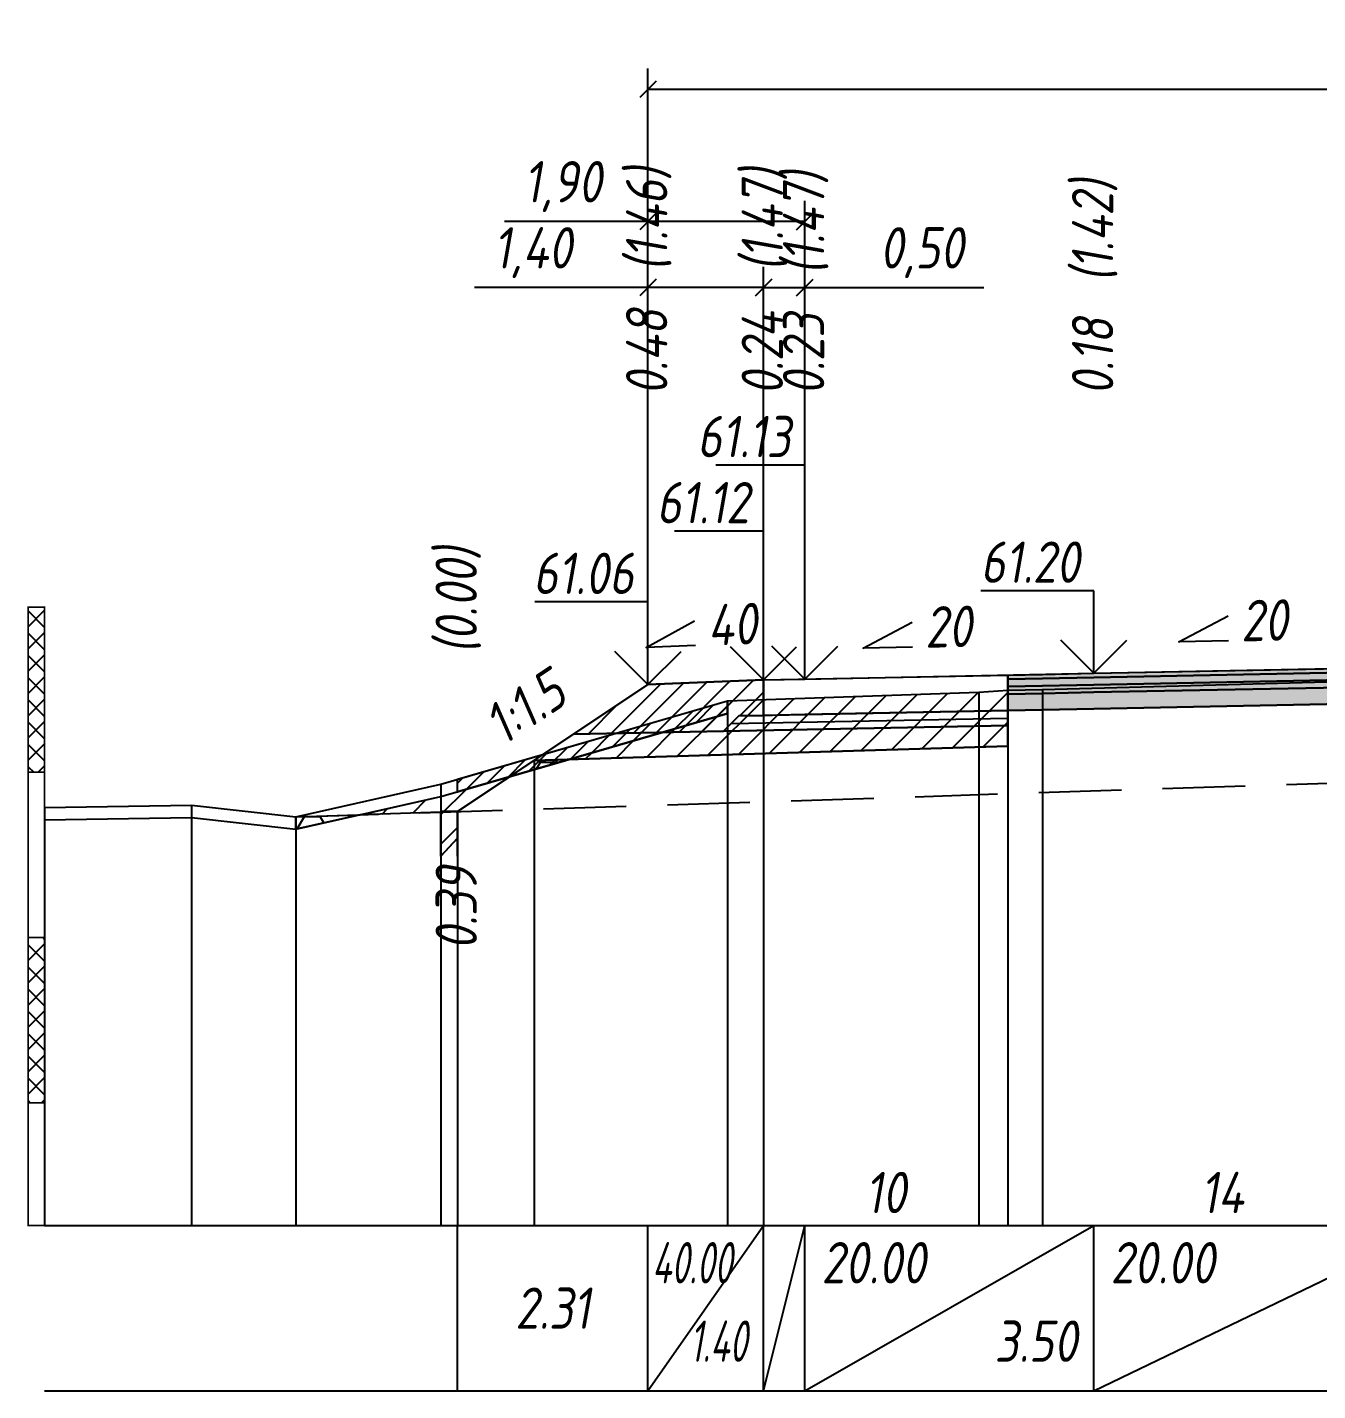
# Model space of a CAD drawing. Extents: x -717 to 1451, y -133302 to 233.
# Drawn here: x 78.9 to 157.1, y -56458 to -56375.5 of the extents above; entities that cross this region are included whole.
import ezdxf
from ezdxf.enums import TextEntityAlignment as Align

# ---------------------------------------------------------------- set-up
doc = ezdxf.new("R2010")
doc.units = 0
doc.linetypes.add('штриховая', pattern=[0.75, 0.5, -0.25])
for name, color, linetype in [('Интерполированный поперечник', 2, 'Continuous'), ('Код_514', 1, 'Continuous'), ('Контур_0', 7, 'Continuous'), ('Контур_2521', 7, 'Continuous'), ('Контур_2564', 7, 'Continuous'), ('Контур_2660', 7, 'Continuous'), ('Контур_2665', 7, 'Continuous'), ('Контур_400', 7, 'Continuous'), ('Контур_508', 7, 'Continuous'), ('Контур_512', 7, 'Continuous'), ('Контур_513', 7, 'Continuous'), ('Контур_818', 7, 'Continuous'), ('Красный поперечник', 1, 'Continuous'), ('Линейка абсолютных высот', 7, 'Continuous'), ('Объём_2501', 7, 'Continuous'), ('Объём_2564', 7, 'Continuous'), ('Объём_2650', 7, 'Continuous'), ('Объём_2660', 7, 'Continuous'), ('Объём_2661', 7, 'Continuous'), ('Объём_2663', 7, 'Continuous'), ('Объём_2665', 7, 'Continuous'), ('Объём_2666', 7, 'Continuous'), ('Объём_2753', 7, 'Continuous'), ('Откосы', 7, 'Continuous'), ('Отметки покрытия', 7, 'Continuous'), ('Рабочие отметки', 7, 'Continuous'), ('Рабочие отметки доп.', 7, 'Continuous'), ('Слои выравнивания', 7, 'Continuous'), ('Таблица', 7, 'Continuous'), ('Уклоны проезжей части', 7, 'Continuous'), ('Черный поперечник', 3, 'Continuous')]:
    doc.layers.add(name, color=color, linetype=linetype)
for name, color, linetype, true_color in [('Контур_2540', 2, 'Continuous', 0xffff00), ('Контур_2560', 2, 'Continuous', 0xffff00), ('Контур_2561', 7, 'Continuous', 0xff8040), ('Контур_2562', 3, 'Continuous', 0x00ff00), ('Контур_2563', 7, 'Continuous', 0xff8000), ('Контур_2570', 7, 'Continuous', 0x80ff00), ('Контур_2583', 3, 'Continuous', 0x00ff00), ('Контур_2725', 7, 'Continuous', 0x323232), ('Контур_2736', 4, 'Continuous', 0x00ffff), ('Контур_2737', 4, 'Continuous', 0x00ffff), ('Контур_2738', 4, 'Continuous', 0x00ffff), ('Контур_2739', 4, 'Continuous', 0x00ffff), ('Контур_2741', 4, 'Continuous', 0x00ffff), ('Контур_2742', 4, 'Continuous', 0x00ffff), ('Контур_2743', 4, 'Continuous', 0x00ffff), ('Контур_2744', 7, 'Continuous', 0xa4ffff), ('Контур_2745', 7, 'Continuous', 0xa4ffff), ('Контур_2747', 4, 'Continuous', 0x00ffff), ('Контур_2748', 4, 'Continuous', 0x00ffff), ('Контур_2749', 4, 'Continuous', 0x00ffff), ('Контур_2750', 4, 'Continuous', 0x00ffff), ('Контур_2751', 4, 'Continuous', 0x00ffff), ('Контур_2752', 4, 'Continuous', 0x00ffff), ('Контур_2760', 7, 'Continuous', 0x323232), ('Контур_2761', 7, 'Continuous', 0x323232), ('Контур_2762', 7, 'Continuous', 0x323232), ('Контур_2763', 7, 'Continuous', 0x323232), ('Контур_402', 7, 'Continuous', 0xff6464), ('Контур_703', 4, 'Continuous', 0x00ffff), ('Контур_705', 4, 'Continuous', 0x00ffff), ('Контур_707', 4, 'Continuous', 0x00ffff), ('Контур_720', 131, 'Continuous', 0xaaffff), ('Объём_2500', 7, 'Continuous', 0xc0c0c0), ('Объём_2520', 7, 'Continuous', 0x80ffff), ('Объём_2540', 2, 'Continuous', 0xffff00), ('Объём_2560', 2, 'Continuous', 0xffff00), ('Объём_2561', 7, 'Continuous', 0xff8040), ('Объём_2562', 3, 'Continuous', 0x00ff00), ('Объём_2563', 7, 'Continuous', 0xff8000), ('Объём_2570', 7, 'Continuous', 0x80ff00), ('Объём_2583', 3, 'Continuous', 0x00ff00), ('Объём_2592', 3, 'Continuous', 0x00ff00), ('Объём_2596', 3, 'Continuous', 0x00ff00), ('Объём_2600', 7, 'Continuous', 0x808000), ('Объём_2746', 2, 'Continuous', 0xffff00)]:
    doc.layers.add(name, color=color, linetype=linetype, true_color=true_color)
doc.styles.get("Standard").update_dxf_attribs({"font": 'txt', "height": 2.5})
doc.styles.add('М', font='romand.shx', dxfattribs={"width": 0.8, "oblique": 10, "height": 2.5})
doc.dimstyles.new('ISO-25', dxfattribs={"dimtxt": 2.5, "dimasz": 2.5, "dimexe": 1.25, "dimexo": 0.625, "dimtad": 1, "dimtxsty": 'Standard', "dimcen": 2.5, "dimadec": 0, "dimazin": 0, "dimtfac": 1, "dimtmove": 0, "dimatfit": 3, "dimfxl": 1, "dimarcsym": 0})
pattern_1 = [(45.0000013, (0, 0), (-0.67351924, 0.673519211), []), (135.0000003, (0, 0), (-0.673519222, -0.67351923), [])]

# ---------------------------------------------------------------- blocks, each defined once
blk = doc.blocks.new('_Oblique')
at = {"color": 0, "linetype": 'ByBlock', "lineweight": -2}
blk.add_line((-0.5, -0.5), (0.5, 0.5), dxfattribs=at)
blk = doc.blocks.new('*D1355')
at = {"color": 0, "lineweight": -2, "transparency": 16777216}
for p, q in [((116.532, -56414.694), (116.532, -56389.974)), ((123.532, -56414.414), (123.532, -56389.974)), ((116.532, -56391.224), (106.021, -56391.224)), ((123.532, -56391.224), (116.532, -56391.224))]:
    blk.add_line(p, q, dxfattribs=at)
at = {"layer": 'Defpoints', "color": 0, "transparency": 16777216}
for p in [(123.532, -56391.224), (123.532, -56415.039), (116.532, -56415.319)]:
    blk.add_point(p, dxfattribs=at)
at = {"color": 0, "lineweight": -2, "transparency": 16777216, "rotation": 180}
blk.add_blockref('_Oblique', (116.532, -56391.224), dxfattribs=at)
at = {"color": 0, "lineweight": -2, "transparency": 16777216}
blk.add_blockref('_Oblique', (123.532, -56391.224), dxfattribs=at)
at = {"color": 0, "transparency": 16777216, "insert": (109.561, -56389.11), "char_height": 2.5, "width": 8.75, "attachment_point": 5, "style": 'М'}
blk.add_mtext('1,40', dxfattribs=at)
blk = doc.blocks.new('*D1357')
at = {"color": 0, "lineweight": -2, "transparency": 16777216}
for p, q in [((123.532, -56414.414), (123.532, -56389.974)), ((126.032, -56414.364), (126.032, -56389.974)), ((123.532, -56391.224), (126.032, -56391.224)), ((126.032, -56391.224), (136.873, -56391.224))]:
    blk.add_line(p, q, dxfattribs=at)
at = {"layer": 'Defpoints', "color": 0, "transparency": 16777216}
for p in [(126.032, -56391.224), (123.532, -56415.039), (126.032, -56414.989)]:
    blk.add_point(p, dxfattribs=at)
at = {"color": 0, "lineweight": -2, "transparency": 16777216, "rotation": 180}
blk.add_blockref('_Oblique', (123.532, -56391.224), dxfattribs=at)
at = {"color": 0, "lineweight": -2, "transparency": 16777216}
blk.add_blockref('_Oblique', (126.032, -56391.224), dxfattribs=at)
at = {"color": 0, "transparency": 16777216, "insert": (133.112, -56389.11), "char_height": 2.5, "width": 9.16667, "attachment_point": 5, "style": 'М'}
blk.add_mtext('0,50', dxfattribs=at)
blk = doc.blocks.new('*D1360')
at = {"color": 0, "lineweight": -2, "transparency": 16777216}
for p, q in [((116.532, -56414.694), (116.532, -56385.974)), ((126.032, -56414.364), (126.032, -56385.974)), ((116.532, -56387.224), (107.837, -56387.224)), ((126.032, -56387.224), (116.532, -56387.224))]:
    blk.add_line(p, q, dxfattribs=at)
at = {"layer": 'Defpoints', "color": 0, "transparency": 16777216}
for p in [(126.032, -56387.224), (126.032, -56414.989), (116.532, -56415.319)]:
    blk.add_point(p, dxfattribs=at)
at = {"color": 0, "lineweight": -2, "transparency": 16777216, "rotation": 180}
blk.add_blockref('_Oblique', (116.532, -56387.224), dxfattribs=at)
at = {"color": 0, "lineweight": -2, "transparency": 16777216}
blk.add_blockref('_Oblique', (126.032, -56387.224), dxfattribs=at)
at = {"color": 0, "transparency": 16777216, "insert": (111.377, -56385.11), "char_height": 2.5, "width": 8.75, "attachment_point": 5, "style": 'М'}
blk.add_mtext('1,90', dxfattribs=at)
blk = doc.blocks.new('*D1361')
at = {"color": 0, "lineweight": -2, "transparency": 16777216}
for p, q in [((116.532, -56414.694), (116.532, -56377.974)), ((212.032, -56414.694), (212.032, -56377.974)), ((116.532, -56379.224), (212.032, -56379.224))]:
    blk.add_line(p, q, dxfattribs=at)
at = {"layer": 'Defpoints', "color": 0, "transparency": 16777216}
for p in [(212.032, -56379.224), (116.532, -56415.319), (212.032, -56415.319)]:
    blk.add_point(p, dxfattribs=at)
at = {"color": 0, "lineweight": -2, "transparency": 16777216, "rotation": 180}
blk.add_blockref('_Oblique', (116.532, -56379.224), dxfattribs=at)
at = {"color": 0, "lineweight": -2, "transparency": 16777216}
blk.add_blockref('_Oblique', (212.032, -56379.224), dxfattribs=at)
at = {"color": 0, "transparency": 16777216, "insert": (164.282, -56377.11), "char_height": 2.5, "width": 10.41667, "attachment_point": 5, "style": 'М'}
blk.add_mtext('19,10', dxfattribs=at)

msp = doc.modelspace()

# ---------------------------------------------------------------- hatches: boundary and pattern name
at = {"layer": 'Линейка абсолютных высот'}
h = msp.add_hatch(dxfattribs=at)
h.set_pattern_fill('ANSI37', scale=0.3, style=0)
h.set_pattern_definition(pattern_1)
h.paths.add_polyline_path([(80, -56420.567), (80, -56410.567), (79, -56410.567), (79, -56420.567)])
h = msp.add_hatch(dxfattribs=at)
h.set_pattern_fill('ANSI37', scale=0.3, style=0)
h.set_pattern_definition(pattern_1)
h.paths.add_polyline_path([(80, -56440.567), (80, -56430.567), (79, -56430.567), (79, -56440.567)])
at = {"layer": 'Объём_2563'}
h = msp.add_hatch(dxfattribs=at)
h.set_pattern_fill('ANSI31', color=256, scale=0.3)
h.paths.add_polyline_path([(116.532, -56415.256), (123.532, -56414.976), (123.532, -56417.126), (122.032, -56417.156), (121.114, -56418.074), (112.032, -56418.256)])
at = {"layer": 'Объём_2570'}
h = msp.add_hatch(dxfattribs=at)
h.set_pattern_fill('ANSI31', color=256, scale=0.2)
h.paths.add_polyline_path([(121.339, -56417), (105, -56421.741), (105, -56420.991), (121.339, -56416.25)])
at = {"layer": 'Объём_2600'}
h = msp.add_hatch(dxfattribs=at)
h.set_pattern_fill('ANSI31', color=6, scale=0.4)
h.paths.add_polyline_path([(138.319, -56418.99), (111.732, -56419.788), (121.339, -56417), (121.339, -56416.25), (136.554, -56415.718), (138.319, -56415.6)])
h = msp.add_hatch(dxfattribs=at)
h.set_pattern_fill('HONEY', color=5, scale=0.3)
h.paths.add_polyline_path([(108.891, -56420.612), (108.196, -56420.813), (109.641, -56419.85), (111.732, -56419.788)])
h = msp.add_hatch(dxfattribs=at)
h.set_pattern_fill('ANSI31', color=6, scale=0.4)
h.paths.add_polyline_path([(104, -56422.977), (99.106, -56423.136), (103.983, -56422.036), (108.196, -56420.813), (105, -56422.944), (105, -56424.561), (104, -56425.643)])
h = msp.add_hatch(dxfattribs=at)
h.set_pattern_fill('HONEY', color=5, scale=0.3)
h.paths.add_polyline_path([(95.221, -56424.013), (95.221, -56423.263), (99.106, -56423.136)])
at = {"layer": 'Слои выравнивания'}
for color, points in [(2, [(138.319, -56414.68), (140.409, -56414.638), (143.532, -56414.576), (160.635, -56414.234), (162.638, -56414.194), (164.282, -56414.161), (164.282, -56414.411), (162.638, -56414.444), (160.635, -56414.484), (143.532, -56414.826), (140.409, -56414.888), (138.319, -56414.93)]), (3, [(138.319, -56414.93), (140.409, -56414.888), (143.532, -56414.826), (160.635, -56414.484), (162.638, -56414.444), (164.282, -56414.411), (164.282, -56414.861), (162.638, -56414.894), (160.635, -56414.934), (143.532, -56415.276), (140.409, -56415.338), (138.319, -56415.38)]), (4, [(138.319, -56415.38), (140.409, -56415.338), (143.532, -56415.276), (160.635, -56414.934), (162.638, -56414.894), (164.282, -56414.861), (164.282, -56415.311), (162.638, -56415.344), (160.635, -56415.384), (143.532, -56415.726), (140.409, -56415.788), (138.319, -56415.83)]), (5, [(138.319, -56415.83), (140.409, -56415.788), (143.532, -56415.726), (160.635, -56415.384), (162.638, -56415.344), (164.282, -56415.311), (164.282, -56416.311), (162.638, -56416.344), (160.635, -56416.384), (143.532, -56416.726), (140.409, -56416.788), (138.319, -56416.83)])]:
    msp.add_hatch(color=color, dxfattribs=at).paths.add_polyline_path(points)

# ---------------------------------------------------------------- linework, layer by layer
at = {"layer": 'Интерполированный поперечник', "linetype": 'штриховая', "ltscale": 10, "flags": 128}
msp.add_lwpolyline([(95.221, -56423.263), (212.297, -56419.448)], dxfattribs=at)
at = {"layer": 'Код_514'}
for p, q in [((105, -56458), (105, -56448)), ((116.532, -56458), (116.532, -56448)), ((116.532, -56458), (123.532, -56448)), ((123.532, -56458), (123.532, -56448)), ((123.532, -56458), (126.032, -56448)), ((126.032, -56458), (126.032, -56448)), ((126.032, -56458), (143.532, -56448)), ((143.532, -56458), (143.532, -56448)), ((143.532, -56458), (164.282, -56448))]:
    msp.add_line(p, q, dxfattribs=at)
at = {"layer": 'Контур_0', "flags": 128}
for points in [[(126.032, -56417.076), (123.532, -56417.126), (123.532, -56414.976), (138.319, -56414.68), (138.319, -56416.83), (126.032, -56417.076), (126.032, -56417.076)], [(116.532, -56415.256), (105, -56422.944), (105, -56422.944), (105, -56422.944), (105, -56422.944), (105, -56422.944), (105, -56422.944), (105, -56422.944), (105, -56422.944), (105, -56422.944), (105, -56422.944), (105, -56422.944), (105, -56422.944), (105, -56422.944), (105, -56422.944), (105, -56425.643)], [(116.532, -56415.256), (105, -56422.944), (105, -56422.944), (105, -56422.944), (105, -56422.944), (105, -56422.944), (105, -56422.944), (105, -56422.944), (105, -56422.944), (105, -56422.944), (105, -56422.944), (105, -56422.944), (105, -56422.944), (105, -56422.944), (105, -56422.944), (105, -56425.643), (105, -56425.643), (105, -56422.944), (105, -56422.944), (105, -56422.944), (105, -56422.944), (105, -56422.944), (105, -56422.944), (105, -56422.944), (105, -56422.944), (105, -56422.944), (105, -56422.944), (105, -56422.944), (105, -56422.944), (105, -56422.944)], [(112.032, -56418.256), (121.114, -56418.074), (122.032, -56417.156), (123.532, -56417.126)], [(122.032, -56417.156), (138.319, -56416.83), (138.319, -56417.73), (121.114, -56418.074), (122.032, -56417.156), (122.032, -56417.156)]]:
    msp.add_lwpolyline(points, dxfattribs=at)
at = {"layer": 'Контур_2521', "color": 250, "flags": 128}
msp.add_lwpolyline([(121.573, -56417.615), (138.319, -56417.28)], dxfattribs=at)
at = {"layer": 'Контур_2540', "flags": 128}
msp.add_lwpolyline([(121.114, -56418.074), (138.319, -56417.73), (138.319, -56418.99), (109.641, -56419.85), (112.032, -56418.256), (121.114, -56418.074), (121.114, -56418.074)], dxfattribs=at)
at = {"layer": 'Контур_2560', "flags": 128}
msp.add_lwpolyline([(116.532, -56415.256), (116.532, -56415.256), (116.532, -56415.256), (123.532, -56414.976)], dxfattribs=at)
at = {"layer": 'Контур_2561', "flags": 128}
msp.add_lwpolyline([(123.532, -56414.976), (123.532, -56414.976), (116.532, -56415.256), (116.532, -56415.256), (123.532, -56414.976)], dxfattribs=at)
at = {"layer": 'Контур_2562', "flags": 128}
msp.add_lwpolyline([(116.532, -56415.256), (116.532, -56415.256), (116.532, -56415.256), (116.532, -56415.256), (116.532, -56415.256)], dxfattribs=at)
at = {"layer": 'Контур_2563', "flags": 128}
msp.add_lwpolyline([(116.532, -56415.256), (123.532, -56414.976), (123.532, -56417.126), (122.032, -56417.156), (121.114, -56418.074), (112.032, -56418.256), (116.532, -56415.256), (116.532, -56415.256)], dxfattribs=at)
at = {"layer": 'Контур_2564', "flags": 128}
msp.add_lwpolyline([(116.532, -56415.256), (123.532, -56414.976)], dxfattribs=at)
at = {"layer": 'Контур_2570', "flags": 128}
msp.add_lwpolyline([(80, -56423.446), (88.897, -56423.298), (95.221, -56424.013), (95.221, -56424.013), (103.983, -56422.036), (121.339, -56417), (121.339, -56416.25), (136.554, -56415.718), (138.319, -56415.6), (140.409, -56415.55), (160.635, -56415.009)], dxfattribs=at)
at = {"layer": 'Контур_2583', "flags": 128}
msp.add_lwpolyline([(104, -56425.643), (105, -56424.561), (105, -56422.944), (104, -56422.944), (104, -56425.643)], dxfattribs=at)
at = {"layer": 'Контур_2660', "flags": 128}
msp.add_lwpolyline([(109.641, -56419.85), (138.319, -56418.99)], dxfattribs=at)
at = {"layer": 'Контур_2665', "flags": 128}
msp.add_lwpolyline([(116.532, -56415.256), (116.532, -56415.256)], dxfattribs=at)
at = {"layer": 'Контур_2725', "flags": 128}
msp.add_lwpolyline([(138.319, -56416.83), (140.409, -56416.788), (143.532, -56416.726), (160.635, -56416.384), (162.638, -56416.344), (164.282, -56416.311), (182.864, -56416.683)], dxfattribs=at)
at = {"layer": 'Контур_2736', "flags": 128}
msp.add_lwpolyline([(116.532, -56415.256), (105, -56422.944)], dxfattribs=at)
at = {"layer": 'Контур_2737', "flags": 128}
msp.add_lwpolyline([(105, -56422.944), (105, -56422.944)], dxfattribs=at)
at = {"layer": 'Контур_2738', "flags": 128}
msp.add_lwpolyline([(105, -56422.944), (105, -56422.944)], dxfattribs=at)
at = {"layer": 'Контур_2739', "flags": 128}
msp.add_lwpolyline([(105, -56422.944), (105, -56422.944)], dxfattribs=at)
at = {"layer": 'Контур_2741', "flags": 128}
msp.add_lwpolyline([(105, -56422.944), (105, -56422.944)], dxfattribs=at)
at = {"layer": 'Контур_2742', "flags": 128}
msp.add_lwpolyline([(105, -56422.944), (105, -56422.944)], dxfattribs=at)
at = {"layer": 'Контур_2743', "flags": 128}
msp.add_lwpolyline([(105, -56422.944), (105, -56422.944)], dxfattribs=at)
at = {"layer": 'Контур_2744', "flags": 128}
msp.add_lwpolyline([(105, -56422.944), (105, -56422.944)], dxfattribs=at)
msp.add_lwpolyline([(105, -56422.944), (105, -56422.944)], dxfattribs=at)
msp.add_lwpolyline([(105, -56422.944), (105, -56422.944)], dxfattribs=at)
msp.add_lwpolyline([(105, -56422.944), (105, -56422.944)], dxfattribs=at)
msp.add_lwpolyline([(105, -56422.944), (105, -56422.944)], dxfattribs=at)
msp.add_lwpolyline([(105, -56422.944), (105, -56422.944)], dxfattribs=at)
at = {"layer": 'Контур_2745', "flags": 128}
msp.add_lwpolyline([(105, -56422.944), (105, -56422.944)], dxfattribs=at)
msp.add_lwpolyline([(105, -56422.944), (105, -56422.944)], dxfattribs=at)
msp.add_lwpolyline([(105, -56422.944), (105, -56422.944)], dxfattribs=at)
msp.add_lwpolyline([(105, -56422.944), (105, -56422.944)], dxfattribs=at)
msp.add_lwpolyline([(105, -56422.944), (105, -56422.944)], dxfattribs=at)
msp.add_lwpolyline([(105, -56422.944), (105, -56422.944)], dxfattribs=at)
at = {"layer": 'Контур_2747', "flags": 128}
msp.add_lwpolyline([(105, -56422.944), (105, -56422.944)], dxfattribs=at)
at = {"layer": 'Контур_2748', "flags": 128}
msp.add_lwpolyline([(105, -56422.944), (105, -56422.944)], dxfattribs=at)
at = {"layer": 'Контур_2749', "flags": 128}
msp.add_lwpolyline([(105, -56422.944), (105, -56422.944)], dxfattribs=at)
at = {"layer": 'Контур_2750', "flags": 128}
msp.add_lwpolyline([(105, -56422.944), (105, -56422.944)], dxfattribs=at)
at = {"layer": 'Контур_2751', "flags": 128}
msp.add_lwpolyline([(105, -56422.944), (105, -56422.944)], dxfattribs=at)
at = {"layer": 'Контур_2752', "flags": 128}
msp.add_lwpolyline([(105, -56422.944), (105, -56422.944)], dxfattribs=at)
at = {"layer": 'Контур_2760', "flags": 128}
msp.add_lwpolyline([(138.319, -56414.68), (140.409, -56414.638), (143.532, -56414.576), (160.635, -56414.234), (162.638, -56414.194), (164.282, -56414.161), (182.864, -56414.533)], dxfattribs=at)
at = {"layer": 'Контур_2761', "flags": 128}
msp.add_lwpolyline([(138.319, -56414.93), (140.409, -56414.888), (143.532, -56414.826), (160.635, -56414.484), (162.638, -56414.444), (164.282, -56414.411), (182.864, -56414.783)], dxfattribs=at)
at = {"layer": 'Контур_2762', "flags": 128}
msp.add_lwpolyline([(138.319, -56415.38), (140.409, -56415.338), (143.532, -56415.276), (160.635, -56414.934), (162.638, -56414.894), (164.282, -56414.861), (182.864, -56415.233)], dxfattribs=at)
at = {"layer": 'Контур_2763', "flags": 128}
msp.add_lwpolyline([(138.319, -56415.83), (140.409, -56415.788), (143.532, -56415.726), (160.635, -56415.384), (162.638, -56415.344), (164.282, -56415.311), (182.864, -56415.683)], dxfattribs=at)
at = {"layer": 'Контур_400', "flags": 128}
msp.add_lwpolyline([(123.532, -56414.976), (126.032, -56414.926), (126.032, -56414.926), (126.032, -56414.926), (126.032, -56414.926), (126.032, -56414.926), (126.032, -56414.926), (143.532, -56414.576), (164.282, -56414.161)], dxfattribs=at)
at = {"layer": 'Контур_402', "flags": 128}
msp.add_lwpolyline([(109.641, -56419.85), (138.319, -56418.99), (138.319, -56416.83), (164.282, -56416.311), (182.864, -56416.683), (182.864, -56418.768), (218.924, -56419.85)], dxfattribs=at)
at = {"layer": 'Контур_508', "flags": 128}
msp.add_lwpolyline([(104, -56425.643), (105, -56424.561), (105, -56422.944), (109.641, -56419.85), (138.319, -56418.99), (138.319, -56416.83), (164.282, -56416.311), (182.864, -56416.683), (182.864, -56418.768), (218.924, -56419.85), (231.148, -56428), (233.148, -56428), (249.41, -56417.159)], dxfattribs=at)
at = {"layer": 'Контур_512', "flags": 128}
msp.add_lwpolyline([(104, -56425.643), (105, -56424.561), (105, -56422.944), (109.641, -56419.85), (138.319, -56418.99)], dxfattribs=at)
at = {"layer": 'Контур_513', "flags": 128}
msp.add_lwpolyline([(104, -56425.643), (105, -56424.561), (105, -56422.944), (109.641, -56419.85), (138.319, -56418.99), (138.319, -56416.83), (164.282, -56416.311), (182.864, -56416.683), (182.864, -56418.768), (218.924, -56419.85), (231.148, -56428), (233.148, -56428), (249.41, -56417.159)], dxfattribs=at)
at = {"layer": 'Контур_703', "flags": 128}
for points in [[(116.532, -56415.256), (105, -56422.944)], [(105, -56422.944), (105, -56425.643)]]:
    msp.add_lwpolyline(points, dxfattribs=at)
at = {"layer": 'Контур_705', "flags": 128}
msp.add_lwpolyline([(105, -56422.944), (105, -56422.944)], dxfattribs=at)
at = {"layer": 'Контур_707', "flags": 128}
msp.add_lwpolyline([(105, -56425.643), (105, -56422.944)], dxfattribs=at)
at = {"layer": 'Контур_720', "flags": 128}
msp.add_lwpolyline([(105, -56425.643), (105, -56425.643)], dxfattribs=at)
at = {"layer": 'Контур_818', "flags": 128}
msp.add_lwpolyline([(105, -56421.741), (121.339, -56417), (121.339, -56416.25), (136.554, -56415.718), (138.319, -56415.6), (140.409, -56415.55), (160.635, -56415.009), (162.638, -56415.057), (164.282, -56415.089), (182.864, -56415.454), (197.485, -56415.556), (199.511, -56415.656), (199.511, -56416.406), (211.176, -56419.873), (212.297, -56420.198), (212.297, -56420.198), (213.113, -56420.055), (232.098, -56418.217), (233.67, -56418.124), (249.306, -56417.911), (249.41, -56417.909)], dxfattribs=at)
at = {"layer": 'Красный поперечник'}
for p, q in [((143.532, -56414.576), (164.282, -56414.161)), ((116.532, -56415.256), (123.532, -56414.976)), ((123.532, -56414.976), (126.032, -56414.926)), ((126.032, -56414.926), (143.532, -56414.576)), ((105, -56422.944), (116.532, -56415.256)), ((138.319, -56418.99), (138.319, -56448)), ((109.641, -56419.85), (109.641, -56448)), ((105, -56422.944), (105, -56448)), ((105, -56424.561), (105, -56448)), ((104, -56425.643), (104, -56448))]:
    msp.add_line(p, q, dxfattribs=at)
at = {"layer": 'Линейка абсолютных высот', "color": 7, "const_width": 0.1, "flags": 128}
for points in [[(80, -56420.567), (80, -56410.567), (79, -56410.567), (79, -56420.567), (80, -56420.567)], [(80, -56430.567), (80, -56420.567), (79, -56420.567), (79, -56430.567), (80, -56430.567)], [(80, -56440.567), (80, -56430.567), (79, -56430.567), (79, -56440.567), (80, -56440.567)], [(80, -56448), (80, -56440.567), (79, -56440.567), (79, -56448), (80, -56448)]]:
    msp.add_lwpolyline(points, dxfattribs=at)
at = {"layer": 'Объём_2500', "flags": 128}
msp.add_lwpolyline([(126.032, -56417.076), (123.532, -56417.126), (123.532, -56414.976), (138.319, -56414.68), (138.319, -56416.83), (126.032, -56417.076), (126.032, -56417.076)], dxfattribs=at)
at = {"layer": 'Объём_2501', "flags": 128}
msp.add_lwpolyline([(123.532, -56414.976), (126.032, -56414.926), (126.032, -56414.926), (126.032, -56414.926), (126.032, -56414.926), (126.032, -56414.926), (126.032, -56414.926), (143.532, -56414.576), (164.282, -56414.161)], dxfattribs=at)
at = {"layer": 'Объём_2520', "color": 250, "flags": 128}
msp.add_lwpolyline([(122.032, -56417.156), (138.319, -56416.83), (138.319, -56417.73), (121.114, -56418.074), (122.032, -56417.156), (122.032, -56417.156)], dxfattribs=at)
at = {"layer": 'Объём_2540', "flags": 128}
msp.add_lwpolyline([(121.114, -56418.074), (138.319, -56417.73), (138.319, -56418.99), (109.641, -56419.85), (112.032, -56418.256), (121.114, -56418.074), (121.114, -56418.074)], dxfattribs=at)
at = {"layer": 'Объём_2560', "flags": 128}
msp.add_lwpolyline([(116.532, -56415.256), (116.532, -56415.256), (116.532, -56415.256), (123.532, -56414.976)], dxfattribs=at)
at = {"layer": 'Объём_2561', "flags": 128}
msp.add_lwpolyline([(123.532, -56414.976), (123.532, -56414.976), (116.532, -56415.256), (116.532, -56415.256), (123.532, -56414.976)], dxfattribs=at)
at = {"layer": 'Объём_2562', "flags": 128}
msp.add_lwpolyline([(116.532, -56415.256), (116.532, -56415.256), (116.532, -56415.256), (116.532, -56415.256), (116.532, -56415.256)], dxfattribs=at)
at = {"layer": 'Объём_2563', "color": 250, "flags": 128}
msp.add_lwpolyline([(116.532, -56415.256), (123.532, -56414.976), (123.532, -56417.126), (122.032, -56417.156), (121.114, -56418.074), (112.032, -56418.256), (116.532, -56415.256), (116.532, -56415.256)], dxfattribs=at)
at = {"layer": 'Объём_2564', "flags": 128}
msp.add_lwpolyline([(116.532, -56415.256), (123.532, -56414.976)], dxfattribs=at)
at = {"layer": 'Объём_2570', "flags": 128}
msp.add_lwpolyline([(121.339, -56417), (105, -56421.741), (105, -56420.991), (121.339, -56416.25), (121.339, -56417), (121.339, -56417)], dxfattribs=at)
at = {"layer": 'Объём_2583', "flags": 128}
msp.add_lwpolyline([(104, -56425.643), (105, -56424.561), (105, -56422.944), (104, -56422.944), (104, -56425.643)], dxfattribs=at)
at = {"layer": 'Объём_2592', "flags": 128}
msp.add_lwpolyline([(105, -56422.944), (105, -56425.643), (105, -56422.944)], dxfattribs=at)
at = {"layer": 'Объём_2596', "flags": 128}
msp.add_lwpolyline([(105, -56422.944), (105, -56425.643), (105, -56422.944)], dxfattribs=at)
at = {"layer": 'Объём_2600', "color": 5, "flags": 128}
for points in [[(108.891, -56420.612), (108.196, -56420.813), (109.641, -56419.85), (111.732, -56419.788), (108.891, -56420.612), (108.891, -56420.612)], [(95.221, -56424.013), (95.221, -56423.263), (99.106, -56423.136), (95.221, -56424.013), (95.221, -56424.013)]]:
    msp.add_lwpolyline(points, dxfattribs=at)
at = {"layer": 'Объём_2650', "color": 6, "flags": 128}
for points in [[(138.319, -56418.99), (111.732, -56419.788), (121.339, -56417), (121.339, -56416.25), (136.554, -56415.718), (138.319, -56415.6), (138.319, -56418.99), (138.319, -56418.99)], [(104, -56422.977), (99.106, -56423.136), (103.983, -56422.036), (108.196, -56420.813), (105, -56422.944), (105, -56424.561), (104, -56425.643), (104, -56422.977), (104, -56422.977)]]:
    msp.add_lwpolyline(points, dxfattribs=at)
at = {"layer": 'Объём_2660', "flags": 128}
msp.add_lwpolyline([(109.641, -56419.85), (138.319, -56418.99)], dxfattribs=at)
at = {"layer": 'Объём_2661', "flags": 128}
msp.add_lwpolyline([(116.532, -56415.256), (105, -56422.944)], dxfattribs=at)
at = {"layer": 'Объём_2663', "flags": 128}
msp.add_lwpolyline([(105, -56422.944), (105, -56425.643), (105, -56422.944)], dxfattribs=at)
at = {"layer": 'Объём_2665', "flags": 128}
msp.add_lwpolyline([(116.532, -56415.256), (116.532, -56415.256)], dxfattribs=at)
at = {"layer": 'Объём_2666', "flags": 128}
msp.add_lwpolyline([(116.532, -56415.256), (105, -56422.944)], dxfattribs=at)
at = {"layer": 'Объём_2746', "flags": 128}
msp.add_lwpolyline([(121.339, -56417), (121.339, -56416.25), (136.554, -56415.718), (138.319, -56415.6), (138.319, -56418.99), (111.732, -56419.788), (121.339, -56417), (121.339, -56417)], dxfattribs=at)
at = {"layer": 'Объём_2753', "flags": 128}
msp.add_lwpolyline([(138.319, -56414.68), (138.319, -56414.68)], dxfattribs=at)
at = {"layer": 'Откосы', "color": 1, "flags": 128}
for points in [[(119.412, -56412.89), (116.414, -56413.01), (119.352, -56411.391)], [(132.556, -56412.984), (129.557, -56413.044), (132.526, -56411.485)], [(151.681, -56412.602), (148.682, -56412.662), (151.651, -56411.102)]]:
    msp.add_lwpolyline(points, dxfattribs=at)
at = {"layer": 'Отметки покрытия', "color": 1}
for p, q in [((126.032, -56401.976), (120.632, -56401.976)), ((126.032, -56414.926), (126.032, -56401.976)), ((123.532, -56405.976), (118.132, -56405.976)), ((123.532, -56414.976), (123.532, -56405.976)), ((143.532, -56409.576), (136.682, -56409.576)), ((143.532, -56414.576), (143.532, -56409.576)), ((116.532, -56410.256), (109.682, -56410.256)), ((116.532, -56415.256), (116.532, -56410.256)), ((143.532, -56414.576), (141.532, -56412.576)), ((143.532, -56414.576), (145.532, -56412.576)), ((116.532, -56415.256), (114.532, -56413.256)), ((116.532, -56415.256), (118.532, -56413.256)), ((123.532, -56414.976), (121.532, -56412.976)), ((123.532, -56414.976), (125.532, -56412.976)), ((126.032, -56414.926), (124.032, -56412.926)), ((126.032, -56414.926), (128.032, -56412.926))]:
    msp.add_line(p, q, dxfattribs=at)
at = {"layer": 'Слои выравнивания'}
for p, q in [((123.532, -56414.976), (123.532, -56448)), ((138.319, -56414.68), (138.319, -56448))]:
    msp.add_line(p, q, dxfattribs=at)
at = {"layer": 'Слои выравнивания', "color": 2, "flags": 128}
msp.add_lwpolyline([(138.319, -56414.68), (140.409, -56414.638), (143.532, -56414.576), (160.635, -56414.234), (162.638, -56414.194), (164.282, -56414.161), (164.282, -56414.411), (162.638, -56414.444), (160.635, -56414.484), (143.532, -56414.826), (140.409, -56414.888), (138.319, -56414.93)], close=True, dxfattribs=at)
at = {"layer": 'Слои выравнивания', "color": 3, "flags": 128}
msp.add_lwpolyline([(138.319, -56414.93), (140.409, -56414.888), (143.532, -56414.826), (160.635, -56414.484), (162.638, -56414.444), (164.282, -56414.411), (164.282, -56414.861), (162.638, -56414.894), (160.635, -56414.934), (143.532, -56415.276), (140.409, -56415.338), (138.319, -56415.38)], close=True, dxfattribs=at)
at = {"layer": 'Слои выравнивания', "color": 4, "flags": 128}
msp.add_lwpolyline([(138.319, -56415.38), (140.409, -56415.338), (143.532, -56415.276), (160.635, -56414.934), (162.638, -56414.894), (164.282, -56414.861), (164.282, -56415.311), (162.638, -56415.344), (160.635, -56415.384), (143.532, -56415.726), (140.409, -56415.788), (138.319, -56415.83)], close=True, dxfattribs=at)
at = {"layer": 'Слои выравнивания', "color": 5, "flags": 128}
msp.add_lwpolyline([(138.319, -56415.83), (140.409, -56415.788), (143.532, -56415.726), (160.635, -56415.384), (162.638, -56415.344), (164.282, -56415.311), (164.282, -56416.311), (162.638, -56416.344), (160.635, -56416.384), (143.532, -56416.726), (140.409, -56416.788), (138.319, -56416.83)], close=True, dxfattribs=at)
at = {"layer": 'Таблица'}
for p, q in [((80, -56448), (274.41, -56448)), ((80, -56458), (274.41, -56458))]:
    msp.add_line(p, q, dxfattribs=at)
at = {"layer": 'Черный поперечник', "color": 7}
for p, q in [((136.554, -56415.718), (136.554, -56448)), ((138.319, -56415.6), (138.319, -56448)), ((140.409, -56415.55), (140.409, -56448)), ((121.339, -56416.25), (121.339, -56448)), ((103.983, -56421.286), (103.983, -56448)), ((80, -56422.696), (80, -56448)), ((88.897, -56422.548), (88.897, -56448)), ((95.221, -56423.263), (95.221, -56448))]:
    msp.add_line(p, q, dxfattribs=at)
at = {"layer": 'Черный поперечник', "flags": 128}
msp.add_lwpolyline([(80, -56422.696), (88.897, -56422.548), (95.221, -56423.263), (103.983, -56421.286), (121.339, -56416.25), (136.554, -56415.718), (138.319, -56415.6), (140.409, -56415.55), (160.635, -56415.009), (162.638, -56415.057), (164.282, -56415.089), (182.864, -56415.454), (197.485, -56415.556), (199.511, -56415.656), (211.176, -56419.123), (212.297, -56419.448), (213.113, -56419.305), (232.098, -56417.467), (233.67, -56417.374), (249.306, -56417.161), (272.259, -56416.69), (274.41, -56416.735)], dxfattribs=at)

# ---------------------------------------------------------------- texts
at = {"layer": 'Код_514', "style": 'М', "oblique": 10}
for s, width, p in [('40.00', 0.6, (116.768, -56449)), ('20.00', 0.8, (127.032, -56449)), ('20.00', 0.8, (144.532, -56449))]:
    msp.add_text(s, height=2.5, dxfattribs=dict(at, width=width)).set_placement(p, align=Align.TOP_LEFT)
at = {"layer": 'Код_514', "style": 'М', "oblique": 10, "width": 0.8}
msp.add_text('2.31', height=2.5, dxfattribs=at).set_placement((110.766, -56453), align=Align.MIDDLE_CENTER)
at = {"layer": 'Код_514', "style": 'М', "oblique": 10}
for s, width, p in [('1.40', 0.6, (122.532, -56457)), ('3.50', 0.8, (142.532, -56457))]:
    msp.add_text(s, height=2.5, dxfattribs=dict(at, width=width)).set_placement(p, align=Align.BOTTOM_RIGHT)
at = {"layer": 'Отметки покрытия', "color": 1, "style": 'М', "oblique": 10, "width": 0.8}
for s, p in [('61.13', (125.173, -56402.245)), ('61.12', (122.673, -56406.245)), ('61.20', (142.673, -56409.845)), ('61.06', (115.673, -56410.525))]:
    msp.add_text(s, height=2.5, dxfattribs=at).set_placement(p, align=Align.BOTTOM_RIGHT)
at = {"layer": 'Рабочие отметки', "color": 1, "style": 'М', "oblique": 10, "width": 0.8}
for s, p in [('0.48', (116.454, -56397.726)), ('0.24', (123.454, -56397.726)), ('0.23', (125.954, -56397.726)), ('0.18', (143.454, -56397.726))]:
    msp.add_text(s, height=2.5, rotation=90, dxfattribs=at).set_placement(p, align=Align.MIDDLE_LEFT)
msp.add_text('0.39', height=2.5, rotation=90, dxfattribs=at).set_placement((104.922, -56426.264), align=Align.MIDDLE_RIGHT)
at = {"layer": 'Рабочие отметки доп.', "color": 1, "style": 'М', "oblique": 10, "width": 0.8}
for s, p in [('(1.46)', (116.454, -56390.226)), ('(1.47)', (123.454, -56390.226)), ('(1.47)', (125.954, -56390.426)), ('(1.42)', (143.454, -56390.876)), ('(0.00)', (104.922, -56413.375))]:
    msp.add_text(s, height=2.5, rotation=90, dxfattribs=at).set_placement(p, align=Align.MIDDLE_LEFT)
at = {"layer": 'Слои выравнивания', "style": 'М', "oblique": 10, "width": 0.8}
for s, p in [('10', (130.926, -56448)), ('14', (151.301, -56448))]:
    msp.add_text(s, height=2.5, dxfattribs=at).set_placement(p, align=Align.BOTTOM_CENTER)
at = {"layer": 'Уклоны проезжей части', "color": 1, "style": 'М', "oblique": 10, "width": 0.8}
for s, rotation, p in [('20', 1.14576, (153.887, -56413.369)), ('40', 2.29061, (121.716, -56413.606)), ('20', 1.14576, (134.762, -56413.751)), ('1:1.5', 33.69007, (110.211, -56418.268))]:
    msp.add_text(s, height=2.5, rotation=rotation, dxfattribs=at).set_placement(p, align=Align.BOTTOM_CENTER)

# ---------------------------------------------------------------- dimensions: what is measured, and where the dimension line sits
at = {"color": 5}
dim = msp.add_linear_dim(base=(212.032, -56379.224), p1=(116.532, -56415.319), p2=(212.032, -56415.319), angle=180, dimstyle='ISO-25', override={"dimasz": 1, "dimlfac": 0.2, "dimzin": 0, "dimtxsty": 'М', "dimblk1": 'Oblique', "dimblk2": 'Oblique', "dimsah": 1}, dxfattribs=at)
dim.commit()
dim.dimension.update_dxf_attribs({"geometry": '*D1361', "text_midpoint": (164.282, -56377.11)})
for base, p1, p2, picture, middle in [((126.032, -56387.224), (116.532, -56415.319), (126.032, -56414.989), '*D1360', (111.377, -56387.224)), ((123.532, -56391.224), (116.532, -56415.319), (123.532, -56415.039), '*D1355', (109.561, -56391.224)), ((126.032, -56391.224), (123.532, -56415.039), (126.032, -56414.989), '*D1357', (133.112, -56391.224))]:
    dim = msp.add_linear_dim(base=base, p1=p1, p2=p2, angle=180, dimstyle='ISO-25', override={"dimasz": 1, "dimlfac": 0.2, "dimzin": 0, "dimtxsty": 'М', "dimblk1": 'Oblique', "dimblk2": 'Oblique', "dimsah": 1}, dxfattribs=at)
    dim.commit()
    dim.dimension.update_dxf_attribs({"geometry": picture, "text_midpoint": middle, "dimtype": 160})

doc.saveas('drawing.dxf')
